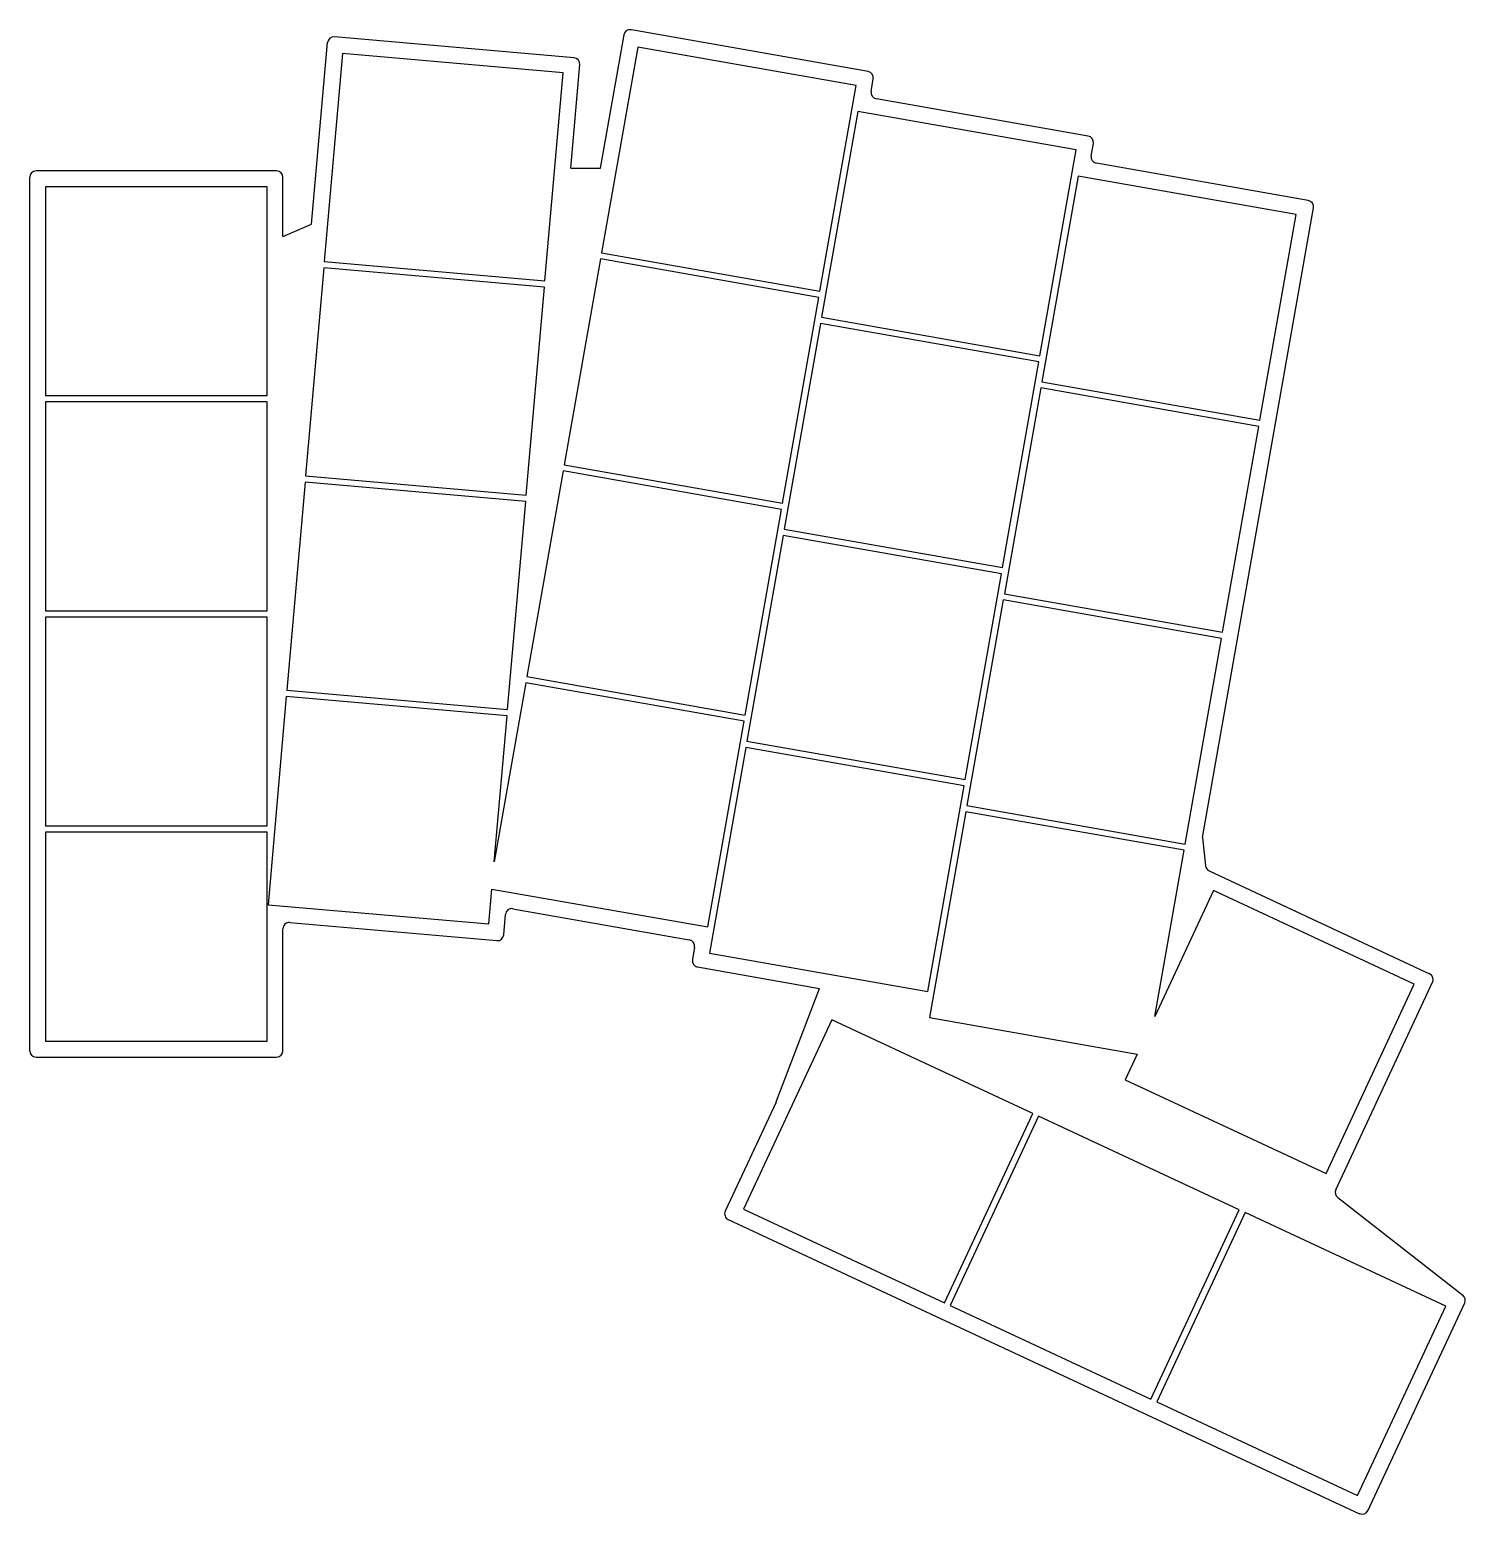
# Model space of a CAD drawing. Header units: millimetres. Extents: x 90 to 203, y -146 to -28.
import ezdxf

# ---------------------------------------------------------------- set-up
doc = ezdxf.new("R2010")
doc.units = ezdxf.units.MM

msp = doc.modelspace()

# ---------------------------------------------------------------- linework, layer by layer
for p, q in [((133, -30.57), (114.07, -28.91)), ((135.08, -39.29), (136.94, -28.76)), ((156.23, -31.66), (137.52, -28.36)), ((112.27, -43.71), (113.53, -29.37)), ((114.71, -30.22), (113.27, -46.66)), ((132.14, -31.75), (114.71, -30.22)), ((138.04, -29.72), (135.17, -45.97)), ((155.27, -32.76), (138.04, -29.72)), ((132.74, -39.28), (133.45, -31.11)), ((130.7, -48.19), (132.14, -31.75)), ((152.41, -49.01), (155.27, -32.76)), ((156.46, -33.22), (156.63, -32.24)), ((173.61, -36.75), (156.87, -33.8)), ((155.42, -34.81), (152.55, -51.06)), ((172.65, -37.85), (155.42, -34.81)), ((173.84, -38.32), (174.01, -37.33)), ((169.79, -54.1), (172.65, -37.85)), ((109.5, -39.5), (90.5, -39.5)), ((132.74, -39.28), (135.08, -39.29)), ((190.99, -41.85), (174.25, -38.9)), ((90, -109), (90, -40)), ((108.75, -40.75), (91.25, -40.75)), ((91.25, -40.75), (91.25, -57.25)), ((108.75, -57.25), (108.75, -40.75)), ((110, -44.69), (110, -40)), ((172.8, -39.91), (169.93, -56.16)), ((190.03, -42.95), (172.8, -39.91)), ((182.62, -92.16), (191.39, -42.43)), ((187.17, -59.2), (190.03, -42.95)), ((110, -44.69), (112.27, -43.71)), ((113.27, -46.66), (130.7, -48.19)), ((135.09, -46.46), (132.22, -62.71)), ((152.32, -49.5), (135.09, -46.46)), ((135.17, -45.97), (152.41, -49.01)), ((113.23, -47.16), (111.79, -63.6)), ((130.66, -48.68), (113.23, -47.16)), ((129.22, -65.12), (130.66, -48.68)), ((149.46, -65.75), (152.32, -49.5)), ((152.47, -51.56), (149.6, -67.8)), ((169.7, -54.59), (152.47, -51.56)), ((152.55, -51.06), (169.79, -54.1)), ((166.84, -70.84), (169.7, -54.59)), ((169.93, -56.16), (187.17, -59.2)), ((91.25, -57.25), (108.75, -57.25)), ((169.85, -56.65), (166.98, -72.9)), ((187.08, -59.69), (169.85, -56.65)), ((108.75, -57.75), (91.25, -57.75)), ((91.25, -57.75), (91.25, -74.25)), ((108.75, -74.25), (108.75, -57.75)), ((184.21, -75.94), (187.08, -59.69)), ((132.13, -63.2), (129.27, -79.45)), ((149.37, -66.24), (132.13, -63.2)), ((132.22, -62.71), (149.46, -65.75)), ((111.75, -64.09), (110.31, -80.53)), ((129.18, -65.62), (111.75, -64.09)), ((111.79, -63.6), (129.22, -65.12)), ((127.74, -82.06), (129.18, -65.62)), ((146.5, -82.49), (149.37, -66.24)), ((149.6, -67.8), (166.84, -70.84)), ((149.51, -68.3), (146.65, -84.55)), ((166.75, -71.34), (149.51, -68.3)), ((163.88, -87.59), (166.75, -71.34)), ((166.89, -73.39), (164.03, -89.64)), ((184.13, -76.43), (166.89, -73.39)), ((166.98, -72.9), (184.21, -75.94)), ((91.25, -74.25), (108.75, -74.25)), ((108.75, -74.75), (91.25, -74.75)), ((91.25, -74.75), (91.25, -91.25)), ((108.75, -91.25), (108.75, -74.75)), ((181.26, -92.68), (184.13, -76.43)), ((129.27, -79.45), (146.5, -82.49)), ((110.31, -80.53), (127.74, -82.06)), ((129.18, -79.94), (126.69, -94.09)), ((146.42, -82.98), (129.18, -79.94)), ((110.26, -81.03), (108.83, -97.47)), ((127.7, -82.56), (110.26, -81.03)), ((126.69, -94.09), (127.7, -82.56)), ((143.55, -99.23), (146.42, -82.98)), ((146.56, -85.04), (143.7, -101.29)), ((163.8, -88.08), (146.56, -85.04)), ((146.65, -84.55), (163.88, -87.59)), ((160.93, -104.33), (163.8, -88.08)), ((163.94, -90.13), (161.08, -106.38)), ((181.18, -93.17), (163.94, -90.13)), ((164.03, -89.64), (181.26, -92.68)), ((91.25, -91.25), (108.75, -91.25)), ((108.75, -91.75), (91.25, -91.75)), ((91.25, -91.75), (91.25, -108.25)), ((108.75, -108.25), (108.75, -91.75)), ((182.62, -92.17), (182.87, -94.4)), ((178.86, -106.3), (181.18, -93.17)), ((183.15, -94.8), (200.57, -102.92)), ((126.26, -98.99), (126.5, -96.23)), ((126.5, -96.23), (143.55, -99.23)), ((183.5, -96.34), (178.86, -106.3)), ((199.36, -103.74), (183.5, -96.34)), ((108.83, -97.47), (126.26, -98.99)), ((127.44, -99.85), (127.58, -98.24)), ((128.16, -97.79), (142.1, -100.25)), ((110, -109), (110, -99.37)), ((110.54, -98.87), (126.9, -100.3)), ((142.51, -100.83), (142.34, -101.81)), ((143.7, -101.29), (160.93, -104.33)), ((142.74, -102.39), (152.37, -104.09)), ((148.96, -113.04), (152.37, -104.09)), ((192.39, -118.69), (199.36, -103.74)), ((193.16, -120), (200.81, -103.59)), ((153.36, -106.56), (146.39, -121.52)), ((169.22, -113.96), (153.36, -106.56)), ((161.08, -106.38), (177.47, -109.28)), ((91.25, -108.25), (108.75, -108.25)), ((90.5, -109.5), (109.5, -109.5)), ((177.47, -109.28), (176.53, -111.3)), ((176.53, -111.3), (192.39, -118.69)), ((148.95, -113.08), (144.94, -121.67)), ((148.95, -113.07), (148.95, -113.08)), ((162.25, -128.91), (169.22, -113.96)), ((169.67, -114.17), (162.7, -129.12)), ((185.54, -121.57), (169.67, -114.17)), ((193.31, -120.6), (203.2, -128.32)), ((146.39, -121.52), (162.25, -128.91)), ((178.56, -136.52), (185.54, -121.57)), ((185.99, -121.78), (179.02, -136.73)), ((201.85, -129.17), (185.99, -121.78)), ((145.18, -122.33), (195.03, -145.58)), ((195.69, -145.34), (203.34, -128.93)), ((162.7, -129.12), (178.56, -136.52)), ((194.88, -144.13), (201.85, -129.17)), ((179.02, -136.73), (194.88, -144.13))]:
    msp.add_line(p, q)
for centre, start, end in [((114.03, -29.41), 85, 175), ((137.43, -28.85), 80, 170), ((132.95, -31.07), 355, 85), ((156.14, -32.15), 350, 80), ((156.95, -33.31), 170, 260), ((173.52, -37.24), 350, 80), ((174.33, -38.4), 170, 260), ((90.5, -40), 90, 180), ((109.5, -40), 0, 90), ((190.9, -42.34), 350, 80), ((183.12, -92.12), 184.8312, 186.2333), ((183.37, -94.35), 186.2333, 245), ((128.08, -98.28), 80, 175), ((110.5, -99.37), 85, 180), ((126.94, -99.81), 265, 355), ((142.02, -100.74), 350, 80), ((142.83, -101.9), 170, 260), ((200.36, -103.38), 335, 65), ((90.5, -109), 180, 270), ((109.5, -109), 270, 0), ((148.49, -112.86), 335.0362, 339.1569), ((193.62, -120.21), 155, 232.0054), ((145.39, -121.88), 155, 245), ((202.89, -128.72), 335, 52.0054), ((195.24, -145.12), 245, 335)]:
    msp.add_arc(centre, 0.5, start, end)

doc.saveas('drawing.dxf')
